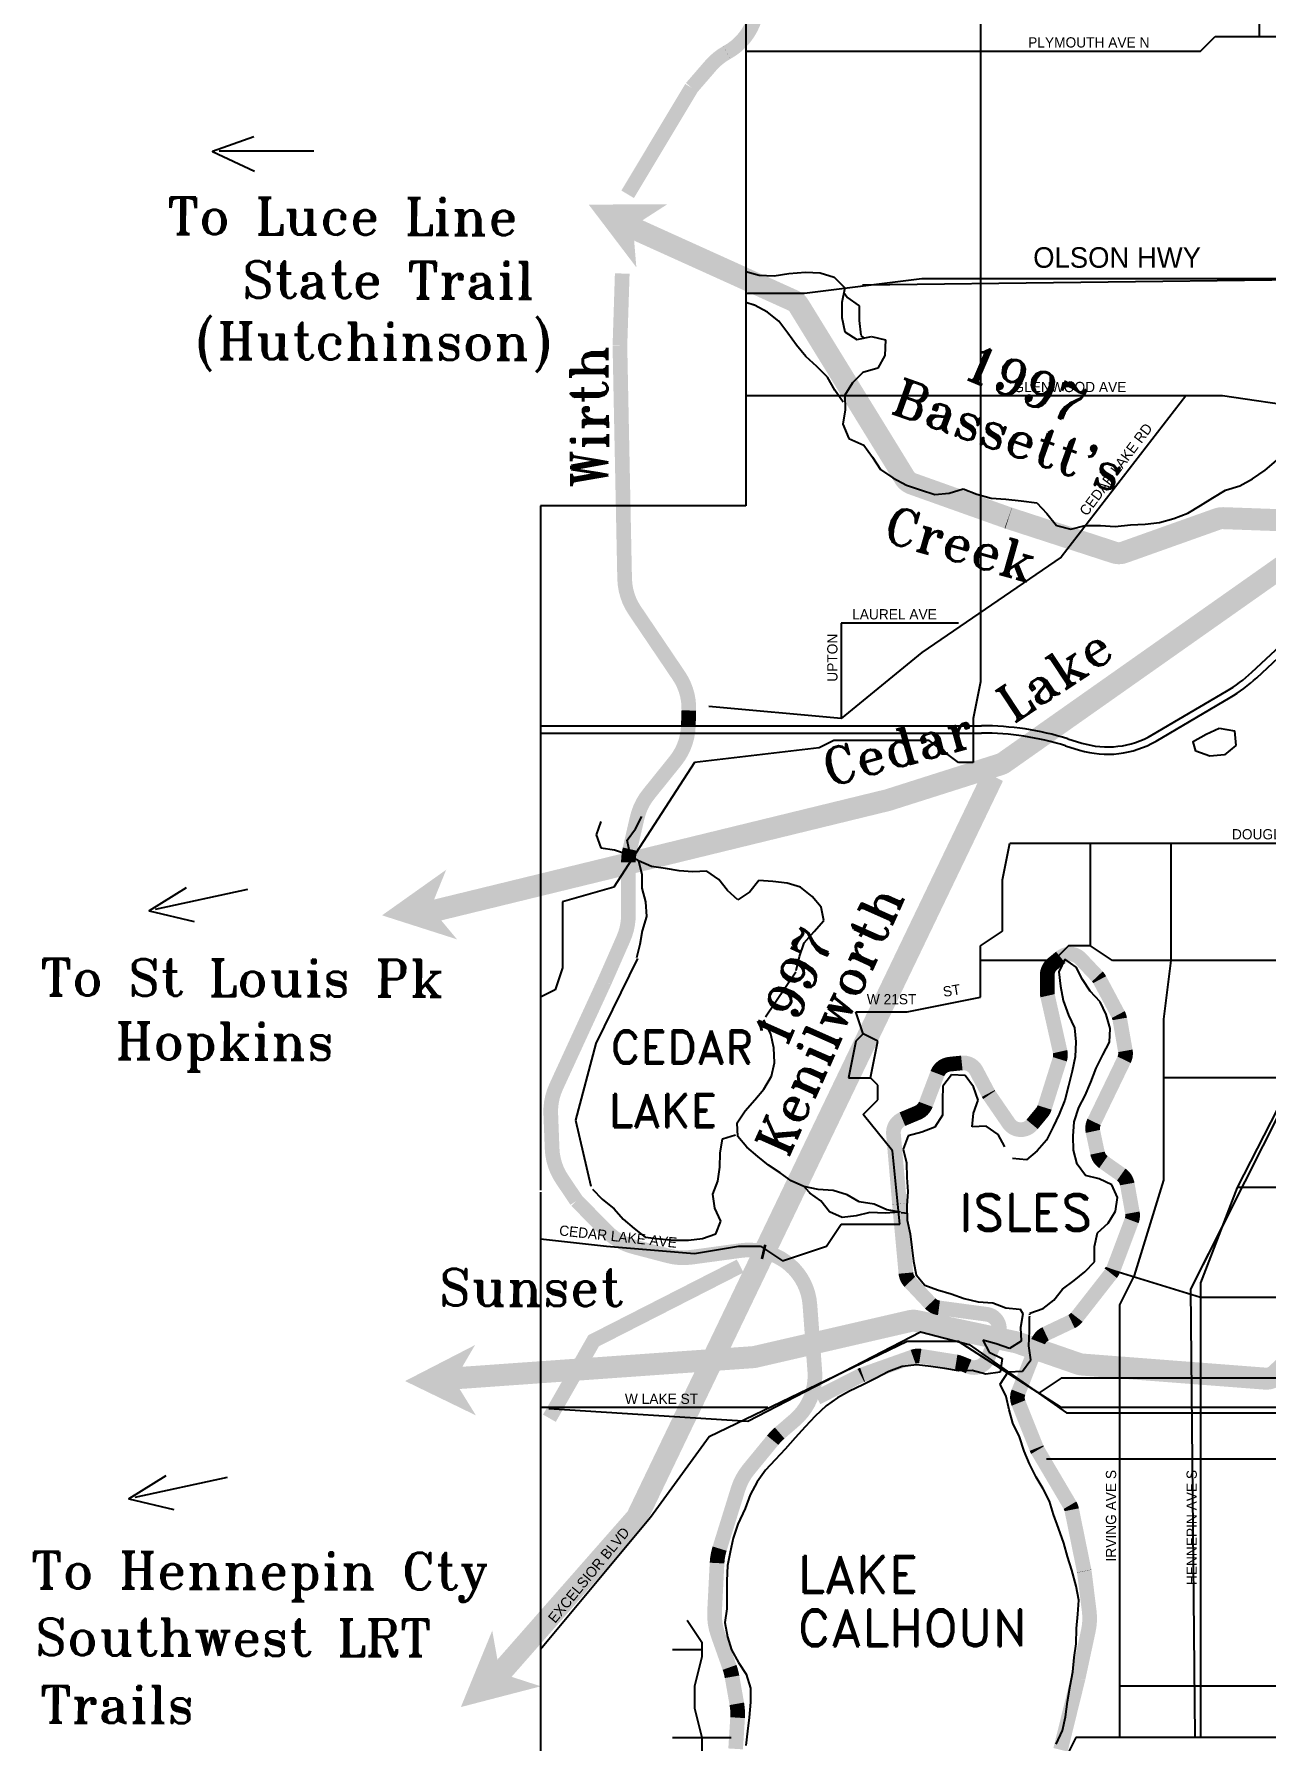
# Model space of a CAD drawing. Extents: x -40594 to -8643, y -6125 to 29389.
# Drawn here: x -35076 to -26678, y 5266 to 16905 of the extents above; entities that cross this region are included whole.
import ezdxf
from ezdxf.enums import TextEntityAlignment as Align

# ---------------------------------------------------------------- set-up
doc = ezdxf.new("R2010")
doc.units = 0
doc.header["$MEASUREMENT"] = 0
for name, pattern in [('Center', [1.125, 0.75, -0.125, 0.125, -0.125]), ('HIDDEN', [0.375, 0.25, -0.125]), ('Long dash', [1.5, 1, -0.5])]:
    doc.linetypes.add(name, pattern=pattern)
for name, color, linetype in [('1', 254, 'Continuous'), ('2', 253, 'Continuous'), ('3', 252, 'Continuous'), ('4', 251, 'Continuous'), ('Markers', 7, 'Continuous'), ('New', 2, 'Long dash'), ('PB', 2, 'Continuous'), ('RR', 1, 'Center')]:
    doc.layers.add(name, color=color, linetype=linetype)
doc.styles.add('Roman Duplex', font='romand.shx')
doc.styles.add('Roman Triplex', font='romant.shx')

msp = doc.modelspace()

# ---------------------------------------------------------------- linework, layer by layer
at = {"layer": '1'}
for p, q in [((-30224.17037654638, 15286.62732823185), (-30133.19143324621, 15260.67920742395)), ((-30132.17819960578, 15260.59666444032), (-30030.66674380151, 15255.78869379348)), ((-30030.66674380151, 15255.78869379348), (-29929.40121578017, 15273.10447039325)), ((-29929.40121578017, 15273.10447039325), (-29817.78124946626, 15281.36095247311)), ((-29817.78124946626, 15281.36095247311), (-29716.26979366198, 15276.55298182628)), ((-29716.26979366198, 15276.55298182628), (-29620.42405662552, 15247.39686894261)), ((-29620.42405662552, 15247.39686894261), (-29549.47182577252, 15175.86975871666)), ((-29549.47182577252, 15175.86975871666), (-29568.30948979526, 15074.20234870857)), ((-29533.00198640036, 15109.14218190584), (-29556.08619589443, 15140.27992687532)), ((-30167.13880014926, 15057.24594029005), (-30224.17037654638, 15074.89066243941)), ((-30163.90589166886, 15056.24861786607), (-30170.40512771986, 15058.33505336829)), ((-30075.95626662904, 15009.19561288771), (-30163.90589166886, 15056.24861786607)), ((-29568.30948979526, 15074.20234870857), (-29569.34023530243, 14972.73288057455)), ((-29535.79555270778, 15110.72168188619), (-29449.86638254549, 15051.23380135164)), ((-29449.86638254549, 15051.23380135164), (-29450.38151741572, 14951.92874582176)), ((-29999.16436808858, 14946.36814074855), (-30075.95626662904, 15009.19561288771)), ((-29936.21021928855, 14866.11739948138), (-29999.16436808858, 14946.36814074855)), ((-29569.34023530243, 14972.73288057455), (-29549.36842841601, 14875.27456888592)), ((-29450.38151741572, 14951.92874582176), (-29439.54698215112, 14851.1308425285)), ((-29878.6341116865, 14784.18786505398), (-29936.21021928855, 14866.11739948138)), ((-29814.61875041954, 14705.56793103818), (-29878.6341116865, 14784.18786505398)), ((-29549.36842841601, 14875.27456888592), (-29466.20325683532, 14821.69233666352)), ((-29466.20325683532, 14821.69233666352), (-29367.13213261115, 14842.22174185715)), ((-29418.93883360613, 14833.05417650982), (-29436.59146439571, 14849.66097382688)), ((-29367.13213261115, 14842.22174185715), (-29270.28516549384, 14820.09247213865)), ((-29270.28516549384, 14820.09247213865), (-29276.12435741457, 14714.25219112611)), ((-29738.3244678002, 14638.95723552073), (-29814.61875041954, 14705.56793103818)), ((-29276.12435741457, 14714.25219112611), (-29322.64375704015, 14626.84816791628)), ((-29667.34224575415, 14564.73210733788), (-29738.3244678002, 14638.95723552073)), ((-29617.25460780675, 14476.78295806478), (-29667.34224575415, 14564.73210733788)), ((-29425.38413810903, 14596.56391040755), (-29496.91724657359, 14526.15128314592)), ((-29322.64375704015, 14626.84816791628), (-29425.38413810903, 14596.56391040755)), ((-29559.15089309054, 14395.93862905876), (-29617.25460780675, 14476.78295806478)), ((-29496.91724657359, 14526.15128314592), (-29549.41427337462, 14442.45850445106)), ((-29549.41427337462, 14442.45850445106), (-29546.15818134378, 14343.73504018282)), ((-29546.15818134378, 14343.73504018282), (-29561.25460965851, 14245.34723939327)), ((-29561.25460965851, 14245.34723939327), (-29520.22626623102, 14147.0436518276)), ((-29520.22626623102, 14147.0436518276), (-29418.81054436111, 14102.29901717997)), ((-29418.81054436111, 14102.29901717997), (-29359.61562598493, 14020.3874774684)), ((-29359.61562598493, 14020.3874774684), (-29304.71354338535, 13936.26953748245)), ((-26682.38980735663, 13930.34074544018), (-26606.49188425217, 13996.48452987962)), ((-29304.71354338535, 13936.26953748245), (-29220.42717695164, 13878.92207659761)), ((-29220.42717695164, 13878.92207659761), (-29127.57913191914, 13828.14583062706)), ((-26856.61531098121, 13825.32703193877), (-26769.16977586785, 13872.17105009928)), ((-26769.16977586785, 13872.17105009928), (-26682.38980735663, 13930.34074544018)), ((-29127.57913191914, 13828.14583062706), (-29032.78860911101, 13796.81930690066)), ((-29032.78860911101, 13796.81930690066), (-28935.29407010737, 13764.98317077591)), ((-28935.29407010737, 13764.98317077591), (-28836.64258470241, 13774.71450590332)), ((-28836.64258470241, 13774.71450590332), (-28741.43865919704, 13803.2959772974)), ((-28741.43865919704, 13803.2959772974), (-28647.69135414002, 13768.71983554549)), ((-28647.69135414002, 13768.71983554549), (-28551.85761358078, 13740.64292984459)), ((-28551.85761358078, 13740.64292984459), (-28451.40737024344, 13734.20415194639)), ((-28451.40737024344, 13734.20415194639), (-28345.4951103676, 13721.88971692909)), ((-27124.40193638259, 13689.59142739359), (-27039.73239632804, 13743.42030104901)), ((-27039.73239632804, 13743.42030104901), (-26953.95965613629, 13795.10275681612)), ((-26953.95965613629, 13795.10275681612), (-26856.61531098121, 13825.32703193877)), ((-28345.4951103676, 13721.88971692909), (-28240.11645584454, 13709.0296800818)), ((-28240.11645584454, 13709.0296800818), (-28171.8322517554, 13634.7745607059)), ((-28171.8322517554, 13634.7745607059), (-28105.64647964569, 13555.09941246177)), ((-27306.36783568335, 13601.22144988447), (-27209.64107122157, 13638.45457345646)), ((-27209.64107122157, 13638.45457345646), (-27124.40193638259, 13689.59142739359)), ((-28105.64647964569, 13555.09941246177), (-28008.20592478952, 13528.11970865945)), ((-28008.20592478952, 13528.11970865945), (-27910.8255902028, 13555.10636223382)), ((-27910.8255902028, 13555.10636223382), (-27805.5669004519, 13553.03839721415)), ((-27805.5669004519, 13553.03839721415), (-27705.66225894455, 13547.13322466872)), ((-27705.66225894455, 13547.13322466872), (-27600.55352515885, 13558.55534943357)), ((-27600.55352515885, 13558.55534943357), (-27501.84805560643, 13563.43025223854)), ((-27501.84805560643, 13563.43025223854), (-27402.67496132592, 13574.78639637869)), ((-27402.67496132592, 13574.78639637869), (-27306.36783568335, 13601.22144988447)), ((-27178.26447179061, 12078.07694138708), (-27084.94327955813, 12130.38297608609)), ((-27084.94327955813, 12130.38297608609), (-26995.27934769317, 12171.85495128722)), ((-26995.27934769317, 12171.85495128722), (-26892.53872874092, 12153.56888733308)), ((-26892.53872874092, 12153.56888733308), (-26883.32900248908, 12053.29259291538)), ((-27154.35972344407, 12015.20124545569), (-27173.95963953678, 12079.20413447871)), ((-27059.5392094429, 11981.17670377238), (-27154.35972344407, 12015.20124545569)), ((-26959.25091854798, 11989.30722284146), (-27059.5392094429, 11981.17670377238)), ((-26883.32900248908, 12053.29259291538), (-26959.25091854798, 11989.30722284146)), ((-31211.69229368359, 11534.82468069039), (-31244.61637996982, 11444.34091107739)), ((-30976.84137315268, 11484.56285900931), (-30932.60695343931, 11570.72909511125)), ((-31244.61637996982, 11444.34091107739), (-31212.3533646996, 11355.42886803075)), ((-31032.92117957418, 11408.10179649153), (-30976.84137315268, 11484.56285900931)), ((-31010.90720873656, 11299.80255239121), (-31032.92117957418, 11408.10179649153)), ((-31212.3533646996, 11355.42886803075), (-31118.08564526196, 11341.35766431449)), ((-31118.08564526196, 11341.35766431449), (-31031.90912199799, 11312.20760808951)), ((-30951.71297152569, 11265.17692138147), (-31022.6706743733, 11306.80990330351)), ((-30954.90124944258, 11267.9794341531), (-30931.79953690803, 11174.76381874388)), ((-30867.65425221796, 11228.59282504943), (-30954.90124944258, 11267.9794341531)), ((-30931.79953690803, 11174.76381874388), (-30931.86346427215, 11081.02527420892)), ((-30771.23162371054, 11214.52015173858), (-30867.65425221796, 11228.59282504943)), ((-30679.11954813996, 11199.37296308202), (-30771.23162371054, 11214.52015173858)), ((-30583.76959798505, 11192.30447904522), (-30679.11954813996, 11199.37296308202)), ((-30489.48938699349, 11196.55000242199), (-30583.76959798505, 11192.30447904522)), ((-30408.18014646736, 11139.92816214525), (-30489.48938699349, 11196.55000242199)), ((-30931.86346427215, 11081.02527420892), (-30908.22375926745, 10986.73183686616)), ((-30348.97195025756, 11063.92720358501), (-30408.18014646736, 11139.92816214525)), ((-30278.9807585301, 11000.30962420306), (-30348.97195025756, 11063.92720358501)), ((-30135.58819052665, 11133.81625848934), (-30195.97891728362, 11055.74195335838)), ((-30040.23824037174, 11126.74777445255), (-30135.58819052665, 11133.81625848934)), ((-29942.19796046742, 11114.82890801554), (-30040.23824037174, 11126.74777445255)), ((-29850.63306233309, 11087.29135960644), (-29942.19796046742, 11114.82890801554)), ((-29771.48313966046, 11024.20626171497), (-29850.63306233309, 11087.29135960644)), ((-30908.22375926745, 10986.73183686616), (-30900.74844407653, 10888.67833061064)), ((-30195.97891728362, 11055.74195335838), (-30278.9807585301, 11000.30962420306)), ((-29710.11746259039, 10951.97492443225), (-29771.48313966046, 11024.20626171497)), ((-29692.40228793298, 10859.84043754436), (-29710.11746259039, 10951.97492443225)), ((-30900.74844407653, 10888.67833061064), (-30929.90731786898, 10789.57235292806)), ((-29756.56226856882, 10784.46234054111), (-29692.40228793298, 10859.84043754436)), ((-30929.90731786898, 10789.57235292806), (-30946.13306325636, 10695.84483035243)), ((-29825.03316954013, 10707.4710009247), (-29756.56226856882, 10784.46234054111)), ((-30946.13306325636, 10695.84483035243), (-30969.36042612727, 10604.81572029639)), ((-29881.18866008237, 10520.03212131379), (-29857.95799062365, 10615.90977677681)), ((-29857.95799062365, 10615.90977677681), (-29825.03316954013, 10707.4710009247)), ((-28049.46341277243, 10595.82096516723), (-28088.84928707882, 10509.6514224775)), ((-27972.46178599398, 10542.4344276843), (-28049.46341277243, 10595.82096516723)), ((-28088.84928707882, 10509.6514224775), (-28077.60177881987, 10413.2115262338)), ((-27927.26600971735, 10458.36211247718), (-27972.46178599398, 10542.4344276843)), ((-28077.60177881987, 10413.2115262338), (-28059.89138034484, 10314.07358486916)), ((-27876.14166170834, 10378.05684675707), (-27927.26600971735, 10458.36211247718)), ((-27808.84924989911, 10306.89892262414), (-27876.14166170834, 10378.05684675707)), ((-28059.89138034484, 10314.07358486916), (-28023.86425477677, 10214.9231519506)), ((-27765.8113218814, 10218.51825887205), (-27808.84924989911, 10306.89892262414)), ((-30053.87824376854, 10084.85805678662), (-30100.14192221531, 10182.93801574453)), ((-28023.86425477677, 10214.9231519506), (-27983.51812610305, 10129.23796152895)), ((-27983.51812610305, 10129.23796152895), (-27973.88716704507, 10032.26044021374)), ((-27740.01744260422, 10123.14589739984), (-27765.8113218814, 10218.51825887205)), ((-30031.85361837023, 9992.181903442124), (-30053.87824376854, 10084.85805678662)), ((-27973.88716704507, 10032.26044021374), (-27978.80551819448, 9929.905565987508)), ((-27790.24142222492, 9943.78388541548), (-27743.31336617434, 10029.94828452419)), ((-27743.31336617434, 10029.94828452419), (-27740.01744260422, 10123.14589739984)), ((-30028.15233324057, 9889.821150837575), (-30031.85361837023, 9992.181903442124)), ((-27978.80551819448, 9929.905565987508), (-27998.80419144718, 9833.486978865178)), ((-27834.47804633015, 9854.385285708897), (-27790.24142222492, 9943.78388541548)), ((-30101.54158536129, 9710.474936994928), (-30048.14733250683, 9798.789836389675)), ((-30048.14733250683, 9798.789836389675), (-30028.15233324057, 9889.821150837575)), ((-28821.45909876378, 9807.111633222994), (-28879.69381425505, 9730.652040299778)), ((-28727.18403135324, 9803.814974855577), (-28821.45909876378, 9807.111633222994)), ((-28672.28712287756, 9725.662046414724), (-28727.18403135324, 9803.814974855577)), ((-27998.80419144718, 9833.486978865178), (-28024.19270916482, 9733.300974857193)), ((-27870.63890500477, 9757.438993278462), (-27834.47804633015, 9854.385285708897)), ((-30162.46699800061, 9638.326999204473), (-30101.54158536129, 9710.474936994928)), ((-28879.69381425505, 9730.652040299778), (-28882.99120741975, 9635.29951835436)), ((-28638.94775526839, 9635.133086768466), (-28672.28712287756, 9725.662046414724)), ((-28024.19270916482, 9733.300974857193), (-28049.04176481772, 9634.192057985456)), ((-27952.10465735339, 9584.563017624783), (-27910.02698370302, 9668.037086984074)), ((-27910.02698370302, 9668.037086984074), (-27870.63890500477, 9757.438993278462)), ((-30282.17173177695, 9481.10019961037), (-30228.78152030758, 9563.489099063252)), ((-30228.78152030758, 9563.489099063252), (-30162.46699800061, 9638.326999204473)), ((-28882.99120741975, 9635.29951835436), (-28883.06027836489, 9534.01879207521)), ((-28681.09229547204, 9453.610654734675), (-28670.25455755636, 9546.26439676186)), ((-28670.25455755636, 9546.26439676186), (-28638.94775526839, 9635.133086768466)), ((-28049.04176481772, 9634.192057985456), (-28087.35643036618, 9538.863416951921)), ((-27983.95643268576, 9486.536331470303), (-27952.10465735339, 9584.563017624783)), ((-30277.38674633544, 9387.897075755056), (-30282.17173177695, 9481.10019961037)), ((-28934.29668296043, 9450.012241225428), (-29024.28618054195, 9417.749960752495)), ((-28883.06027836489, 9534.01879207521), (-28934.29668296043, 9450.012241225428)), ((-28584.11844814327, 9457.854341118229), (-28681.09229547204, 9453.610654734675)), ((-28503.88702955067, 9400.69450837134), (-28584.11844814327, 9457.854341118229)), ((-28127.81975920745, 9452.69460905948), (-28174.75001964989, 9363.297846346119)), ((-28087.35643036618, 9538.863416951921), (-28127.81975920745, 9452.69460905948)), ((-27991.02565151985, 9390.108926780507), (-27983.95643268576, 9486.536331470303)), ((-30397.60044808903, 9274.307552222424), (-30383.52703998091, 9371.807635264722)), ((-30383.52703998091, 9371.807635264722), (-30294.07994365327, 9398.683010461878)), ((-30294.07994365327, 9398.683010461878), (-30293.0017543211, 9399.759730199472)), ((-30216.02106926537, 9315.665738472333), (-30277.38674633544, 9387.897075755056)), ((-30142.79751393325, 9252.045954698511), (-30216.02106926537, 9315.665738472333)), ((-29117.50436774168, 9390.877157345854), (-29149.88899196318, 9301.470474869097)), ((-29024.28618054195, 9417.749960752495), (-29117.50436774168, 9390.877157345854)), ((-28458.69088587539, 9317.160920431656), (-28503.88702955067, 9400.69450837134)), ((-28174.75001964989, 9363.297846346119), (-28236.21489435395, 9290.07282141942)), ((-27990.55195381246, 9294.753833044579), (-27991.02565151985, 9390.108926780507)), ((-30400.89894344967, 9177.338848474676), (-30397.60044808903, 9274.307552222424)), ((-30068.49466707302, 9191.119072464608), (-30142.79751393325, 9252.045954698511)), ((-29149.88899196318, 9301.470474869097), (-29127.86473396352, 9208.25559425716)), ((-29127.86473396352, 9208.25559425716), (-29126.85561557649, 9108.051587715603)), ((-28310.60114070644, 9228.708613943923), (-28405.41162879661, 9236.854185116965)), ((-28236.21489435395, 9290.07282141942), (-28310.60114070644, 9228.708613943923)), ((-27965.29716920137, 9198.843111703565), (-27990.55195381246, 9294.753833044579)), ((-27907.1667949251, 9122.304160673168), (-27965.29716920137, 9198.843111703565)), ((-30447.89349865488, 8993.664813958916), (-30413.89342742834, 9081.992939704855)), ((-30413.89342742834, 9081.992939704855), (-30400.89894344967, 9177.338848474676)), ((-29990.41411616511, 9139.886709254162), (-30068.49466707302, 9191.119072464608)), ((-29913.41322418394, 9085.422717236346), (-29990.41411616511, 9139.886709254162)), ((-29827.24331409557, 9046.575570197405), (-29913.41322418394, 9085.422717236346)), ((-29126.85561557649, 9108.051587715603), (-29118.84047092219, 9011.613895863771)), ((-27813.98351059658, 9097.997873672794), (-27907.1667949251, 9122.304160673168)), ((-27728.89178984038, 9058.074006896255), (-27813.98351059658, 9097.997873672794)), ((-31269.42870059249, 9029.242369275304), (-31202.13555398597, 8959.161899677263)), ((-30433.95161926143, 8898.300535256876), (-30447.89349865488, 8993.664813958916)), ((-29729.74690503971, 9027.114889414854), (-29827.24331409557, 9046.575570197405)), ((-29781.41057667284, 8997.516245499064), (-29820.88704515848, 9039.531181383696)), ((-29711.4834507501, 8948.986944081815), (-29789.02270260007, 9003.990030765715)), ((-29628.47168974022, 9018.964909458082), (-29729.74690503971, 9027.114889414854)), ((-29533.13717032838, 8989.269880188705), (-29628.47168974022, 9018.964909458082)), ((-29450.20550222297, 8941.805301262553), (-29533.13717032838, 8989.269880188705)), ((-29118.84047092219, 9011.613895863771), (-29125.91005715493, 8914.647763906534)), ((-27688.54676336259, 8970.772634672277), (-27728.89178984038, 9058.074006896255)), ((-27703.69395201916, 8878.660559101685), (-27688.54676336259, 8970.772634672277)), ((-31202.13555398597, 8959.161899677263), (-31121.90964637303, 8893.921157918736)), ((-31121.90964637303, 8893.921157918736), (-31058.9266853047, 8823.304900242409)), ((-30394.68404731853, 8810.999897830185), (-30433.95161926143, 8898.300535256876)), ((-29653.8903341467, 8874.60326951983), (-29711.4834507501, 8948.986944081815)), ((-29566.64296952344, 8835.755387683603), (-29653.8903341467, 8874.60326951983)), ((-29471.28016041598, 8847.542358007278), (-29566.64296952344, 8835.755387683603)), ((-29376.98782526916, 8869.565881209648), (-29471.28016041598, 8847.542358007278)), ((-29349.47452517059, 8925.57477969279), (-29450.20550222297, 8941.805301262553)), ((-29274.63295104292, 8864.647530060243), (-29376.98782526916, 8869.565881209648)), ((-29263.30461508222, 8886.727632653845), (-29349.47452517059, 8925.57477969279)), ((-29174.96436518101, 8870.505561252903), (-29274.63295104292, 8864.647530060243)), ((-29167.96091070426, 8870.500785070526), (-29263.30461508222, 8886.727632653845)), ((-29164.77814488444, 8868.415806144465), (-29119.80495293877, 8864.59626651859)), ((-29125.91005715493, 8914.647763906534), (-29123.28365476963, 8816.058836971373)), ((-27753.85179988388, 8796.269455256941), (-27703.69395201916, 8878.660559101685)), ((-31058.9266853047, 8823.304900242409), (-30985.70276257394, 8760.223843736028)), ((-30985.70276257394, 8760.223843736028), (-30908.70444238328, 8701.988760846118)), ((-30427.06793674274, 8722.670669888314), (-30394.68404731853, 8810.999897830185)), ((-29123.28365476963, 8816.058836971373), (-29102.33685130486, 8722.844691156726)), ((-27846.62163988268, 8636.869376660852), (-27826.0864437544, 8730.055232779883)), ((-27826.0864437544, 8730.055232779883), (-27753.85179988388, 8796.269455256941)), ((-30908.70444238328, 8701.988760846118), (-30811.2028897464, 8690.07026180776)), ((-30811.2028897464, 8690.07026180776), (-30708.85095470932, 8680.842092518811)), ((-30708.85095470932, 8680.842092518811), (-30613.49622837203, 8680.777062958761)), ((-30613.49622837203, 8680.777062958761), (-30518.13341926457, 8692.56403328244)), ((-30518.13341926457, 8692.56403328244), (-30427.06793674274, 8722.670669888314)), ((-29102.33685130486, 8722.844691156726), (-29091.08713865404, 8629.637158517678)), ((-29091.08713865404, 8629.637158517678), (-29080.91488053811, 8536.43036067592)), ((-27845.61472588751, 8533.433006514646), (-27846.62163988268, 8636.869376660852)), ((-29080.91488053811, 8536.43036067592), (-29063.19933848206, 8444.834601055467)), ((-27912.46466887412, 8463.444019179045), (-27845.61472588751, 8533.433006514646)), ((-29063.19933848206, 8444.834601055467), (-29002.91038114957, 8373.681453104917)), ((-28064.46585119732, 8346.105081294332), (-27985.77125629987, 8405.311440510912)), ((-27985.77125629987, 8405.311440510912), (-27912.46466887412, 8463.444019179045)), ((-29002.91038114957, 8373.681453104917), (-28915.65897514123, 8340.75957121055)), ((-28915.65897514123, 8340.75957121055), (-28824.63206947706, 8314.299844734982)), ((-28824.63206947706, 8314.299844734982), (-28734.14683026948, 8283.53066751852)), ((-28734.14683026948, 8283.53066751852), (-28638.8079020739, 8260.300365458454)), ((-28196.5444117872, 8213.668186171395), (-28123.23782436145, 8271.800764839532)), ((-28123.23782436145, 8271.800764839532), (-28064.46585119732, 8346.105081294332)), ((-28638.8079020739, 8260.300365458454), (-28539.6868610469, 8253.22930963114)), ((-28539.6868610469, 8253.22930963114), (-28451.35873530095, 8219.229238404601)), ((-28451.35873530095, 8219.229238404601), (-28357.08697447822, 8211.084034630203)), ((-28333.77349815502, 8178.9889036739), (-28354.26128559694, 8210.691082568668)), ((-28335.02120043175, 8178.745335239251), (-28350.1691238856, 8085.555805133772)), ((-28289.78464290559, 8154.47174671822), (-28288.16148052902, 8164.706462603692)), ((-28289.31021040091, 8060.194107517174), (-28289.78464290559, 8154.47174671822)), ((-28287.07226923752, 8181.945000364554), (-28196.5444117872, 8213.668186171395)), ((-28286.80149767844, 8170.967870459564), (-28286.80149767844, 8178.9889036739)), ((-28350.1691238856, 8085.555805133772), (-28345.3841384441, 7992.352681278458)), ((-28294.22709195574, 7959.994142360705), (-28289.31021040091, 8060.194107517174)), ((-28517.79045777547, 7972.537339949289), (-28608.81773083829, 7998.458339157412)), ((-28608.81773083829, 7998.458339157412), (-28565.23703416805, 7916.003307948551)), ((-28565.23703416805, 7916.003307948551), (-28476.91441940178, 7873.922327710377)), ((-28425.68940416421, 7941.22833326945), (-28517.79045777547, 7972.537339949289)), ((-28345.3841384441, 7992.352681278458), (-28425.68940416421, 7941.22833326945)), ((-28280.2852125623, 7864.629863658669), (-28294.22709195574, 7959.994142360705)), ((-29156.82644037296, 7818.358348985555), (-29248.97231661883, 7783.942629037436)), ((-29057.6925403934, 7830.142747518727), (-29156.82644037296, 7818.358348985555)), ((-28961.26770749412, 7819.302437812537), (-29057.6925403934, 7830.142747518727)), ((-28866.99998805647, 7805.231234096278), (-28961.26770749412, 7819.302437812537)), ((-28772.73300341611, 7790.082575845132), (-28866.99998805647, 7805.231234096278)), ((-28476.91441940178, 7873.922327710377), (-28488.82997925098, 7780.730593213037)), ((-28336.36612117972, 7786.552619338549), (-28280.2852125623, 7864.629863658669)), ((-29426.81440524568, 7693.018962392322), (-29516.27178873536, 7651.05922370679)), ((-29338.4337414936, 7736.056890410033), (-29426.81440524568, 7693.018962392322)), ((-29248.97231661883, 7783.942629037436), (-29338.4337414936, 7736.056890410033)), ((-28679.53134915537, 7792.712652216866), (-28772.73300341611, 7790.082575845132)), ((-28587.42735635496, 7765.71346367657), (-28679.53134915537, 7792.712652216866)), ((-28488.82997925098, 7780.730593213037), (-28587.42735635496, 7765.71346367657)), ((-28488.88545644627, 7699.38277582925), (-28435.4952449769, 7781.771675282129)), ((-28449.07768764135, 7614.236680073685), (-28488.88545644627, 7699.38277582925)), ((-28435.4952449769, 7781.771675282129), (-28336.36612117972, 7786.552619338549)), ((-29599.2666494076, 7605.862712632868), (-29676.34285811086, 7549.887614825009)), ((-29516.27178873536, 7651.05922370679), (-29599.2666494076, 7605.862712632868)), ((-28428.66850924809, 7522.63908346001), (-28449.07768764135, 7614.236680073685)), ((-29751.81243737655, 7479.904505867722), (-29819.20331202247, 7406.683522326115)), ((-29676.34285811086, 7549.887614825009), (-29751.81243737655, 7479.904505867722)), ((-28402.87095598446, 7432.653994662218), (-28428.66850924809, 7522.63908346001)), ((-29819.20331202247, 7406.683522326115), (-29887.13364873312, 7332.385451648268)), ((-28356.6039709499, 7339.422581111292), (-28402.87095598446, 7432.653994662218)), ((-28324.88556132543, 7241.891269184216), (-28356.6039709499, 7339.422581111292)), ((-29954.52782996684, 7254.315922699683), (-30024.07287888523, 7182.173863287535)), ((-29887.13364873312, 7332.385451648268), (-29954.52782996684, 7254.315922699683)), ((-28288.85035298719, 7154.592836149393), (-28324.88556132543, 7241.891269184216)), ((-30090.38446200305, 7111.645781285853), (-30145.38865088288, 7032.49034763356)), ((-30024.07287888523, 7182.173863287535), (-30090.38446200305, 7111.645781285853)), ((-28244.73607263053, 7064.595255797696), (-28288.85035298719, 7154.592836149393)), ((-30145.38865088288, 7032.49034763356), (-30194.4730855978, 6944.172509049658)), ((-28196.30499356009, 6984.830554338241), (-28244.73607263053, 7064.595255797696)), ((-28152.72539908578, 6900.759341327055), (-28196.30499356009, 6984.830554338241)), ((-30194.4730855978, 6944.172509049658), (-30228.47719820943, 6849.918383361852)), ((-28126.38911855471, 6810.773885130617), (-28152.72539908578, 6900.759341327055)), ((-30228.47719820943, 6849.918383361852), (-30278.11248434706, 6743.822912351003)), ((-28092.51322806997, 6717.012194481063), (-28126.38911855471, 6810.773885130617)), ((-30308.88570294861, 6647.411673201561), (-30329.42163387418, 6553.148362547647)), ((-30278.11248434706, 6743.822912351003), (-30308.88570294861, 6647.411673201561)), ((-28054.33339782399, 6614.627928363279), (-28092.51322806997, 6717.012194481063)), ((-30329.42163387418, 6553.148362547647), (-30348.33991340284, 6461.038858767566)), ((-28030.15276115998, 6523.566487226537), (-28054.33339782399, 6614.627928363279)), ((-28001.12504868357, 6430.346830432223), (-28030.15276115998, 6523.566487226537)), ((-30348.33991340284, 6461.038858767566), (-30352.18227961194, 6356.528340674271)), ((-27971.56963089905, 6320.964988215997), (-28001.12504868357, 6430.346830432223)), ((-30352.18227961194, 6356.528340674271), (-30352.24730917199, 6261.173614336985)), ((-27952.24047883118, 6225.597035527517), (-27971.56963089905, 6320.964988215997)), ((-30352.24730917199, 6261.173614336985), (-30353.38905846964, 6166.897077331872)), ((-27960.38641740287, 6130.247820169898), (-27952.24047883118, 6225.597035527517)), ((-30353.38905846964, 6166.897077331872), (-30365.84408038358, 6072.628255698291)), ((-30365.84408038358, 6072.628255698291), (-30347.59348504652, 5975.644856004772)), ((-27968.53345817049, 6033.28242300995), (-27960.38641740287, 6130.247820169898)), ((-30347.59348504652, 5975.644856004772), (-30320.71810984937, 5886.197759677136)), ((-27970.75964257726, 5928.770802720723), (-27968.53345817049, 6033.28242300995)), ((-30320.71810984937, 5886.197759677136), (-30272.8301668301, 5799.968698407018)), ((-27994.59480366076, 5736.461333784177), (-27984.83084629352, 5834.503083283074)), ((-27984.83084629352, 5834.503083283074), (-27970.75964257726, 5928.770802720723)), ((-30272.8301668301, 5799.968698407018), (-30220.62762948892, 5720.7401524245)), ((-30220.62762948892, 5720.7401524245), (-30192.67884114197, 5625.366321357706)), ((-28011.89837098167, 5642.195818738393), (-27994.59480366076, 5736.461333784177)), ((-30192.67884114197, 5625.366321357706), (-30191.66568136985, 5531.088314758021)), ((-28030.82730507102, 5534.463224202489), (-28011.89837098167, 5642.195818738393)), ((-30191.66568136985, 5531.088314758021), (-30200.35696038458, 5426.042375985082)), ((-28044.36712949273, 5429.420592017352), (-28030.82730507102, 5534.463224202489)), ((-30200.35696038458, 5426.042375985082), (-30212.81161489987, 5332.312281618943)), ((-28065.44031809116, 5337.31255783185), (-28044.36712949273, 5429.420592017352)), ((-30212.81161489987, 5332.312281618943), (-30223.6522920047, 5235.348721452221)), ((-28107.52497231578, 5243.602670391152), (-28065.44031809116, 5337.31255783185))]:
    msp.add_line(p, q, dxfattribs=at)
at = {"layer": '2'}
for p, q in [((-26723.77030501789, 18438.5703679048), (-26723.77030501789, 16888.5703679048)), ((-28623.77030501789, 18338.5703679048), (-28623.77030501789, 12488.5703679048)), ((-27123.77030501789, 16788.5703679048), (-27023.77030501789, 16888.5703679048)), ((-27023.77030501789, 16888.5703679048), (-24373.77030501789, 16888.5703679048)), ((-30223.77030501789, 16788.5703679048), (-27123.77030501789, 16788.5703679048)), ((-30223.77030501789, 15138.5703679048), (-29823.77030501789, 15138.5703679048)), ((-29823.77030501789, 15138.5703679048), (-29023.77030501789, 15238.5703679048)), ((-29023.77030501789, 15238.5703679048), (-24273.77030501789, 15238.5703679048)), ((-26973.77030501789, 14438.5703679048), (-30223.77030501789, 14438.5703679048)), ((-27223.77030501789, 14438.5703679048), (-28073.77030501789, 13338.5703679048)), ((-24623.77030501789, 14088.5703679048), (-26973.77030501789, 14438.5703679048)), ((-28073.77030501789, 13338.5703679048), (-29023.77030501789, 12688.5703679048)), ((-28773.77030501789, 12888.5703679048), (-29573.77030501789, 12888.5703679048)), ((-29573.77030501789, 12888.5703679048), (-29573.77030501789, 12238.5703679048)), ((-29023.77030501789, 12688.5703679048), (-29573.77030501789, 12238.5703679048)), ((-28623.77030501789, 12488.5703679048), (-28673.77030501789, 12238.5703679048)), ((-29573.77030501789, 12238.5703679048), (-30475.40964928018, 12320.53758101955)), ((-28673.77030501789, 12238.5703679048), (-28673.77030501789, 11938.5703679048)), ((-29723.77030501789, 12038.5703679048), (-30573.77030501789, 11938.5703679048)), ((-29623.77030501789, 12088.5703679048), (-29723.77030501789, 12038.5703679048)), ((-28973.77030501789, 12088.5703679048), (-29623.77030501789, 12088.5703679048)), ((-28773.77030501789, 11938.5703679048), (-28973.77030501789, 12088.5703679048)), ((-30573.77030501789, 11938.5703679048), (-31123.77030501789, 11088.5703679048)), ((-28673.77030501789, 11938.5703679048), (-28773.77030501789, 11938.5703679048)), ((-28473.77030501789, 11138.5703679048), (-28423.77030501789, 11388.5703679048)), ((-28423.77030501789, 11388.5703679048), (-25673.77030501789, 11388.5703679048)), ((-27873.77030501789, 10688.5703679048), (-27873.77030501789, 11388.5703679048)), ((-27323.77030501789, 10588.5703679048), (-27323.77030501789, 11388.5703679048)), ((-25723.77030501789, 11288.5703679048), (-26873.77030501789, 9038.570367904802)), ((-31123.77030501789, 11088.5703679048), (-31473.77030501789, 10988.5703679048)), ((-28473.77030501789, 10788.5703679048), (-28473.77030501789, 11138.5703679048)), ((-31473.77030501789, 10988.5703679048), (-31473.77030501789, 10538.5703679048)), ((-28623.77030501789, 10688.5703679048), (-28473.77030501789, 10788.5703679048)), ((-28623.77030501789, 10338.5703679048), (-28623.77030501789, 10688.5703679048)), ((-28023.77030501789, 10688.5703679048), (-28123.77030501789, 10588.5703679048)), ((-27873.77030501789, 10688.5703679048), (-28023.77030501789, 10688.5703679048)), ((-27723.77030501789, 10588.5703679048), (-27873.77030501789, 10688.5703679048)), ((-31473.77030501789, 10538.5703679048), (-31523.77030501789, 10388.5703679048)), ((-28123.77030501789, 10588.5703679048), (-28623.77030501789, 10588.5703679048)), ((-25573.77030501789, 10588.5703679048), (-27723.77030501789, 10588.5703679048)), ((-27373.77030501789, 10188.5703679048), (-27323.77030501789, 10588.5703679048)), ((-31523.77030501789, 10388.5703679048), (-31623.77030501789, 10338.5703679048)), ((-29123.77030501789, 10238.5703679048), (-28623.77030501789, 10338.5703679048)), ((-29423.77030501789, 10088.5703679048), (-29473.77030501789, 10238.5703679048)), ((-29473.77030501789, 10238.5703679048), (-29123.77030501789, 10238.5703679048)), ((-27373.77030501789, 9088.570367904802), (-27373.77030501789, 10188.5703679048)), ((-29473.77030501789, 10038.5703679048), (-29523.77030501789, 9788.570367904802)), ((-29423.77030501789, 10088.5703679048), (-29473.77030501789, 10038.5703679048)), ((-29323.77030501789, 10038.5703679048), (-29423.77030501789, 10088.5703679048)), ((-29373.77030501789, 9788.570367904802), (-29323.77030501789, 10038.5703679048)), ((-29523.77030501789, 9788.570367904802), (-29373.77030501789, 9788.570367904802)), ((-29323.77030501789, 9738.570367904802), (-29373.77030501789, 9788.570367904802)), ((-25573.77030501789, 9788.570367904802), (-27373.77030501789, 9788.570367904802)), ((-29323.77030501789, 9638.570367904802), (-29323.77030501789, 9738.570367904802)), ((-29423.77030501789, 9538.570367904802), (-29323.77030501789, 9638.570367904802)), ((-29223.77030501789, 9288.570367904802), (-29423.77030501789, 9538.570367904802)), ((-29173.77030501789, 8788.570367904802), (-29223.77030501789, 9288.570367904802)), ((-27573.77030501789, 8438.570367904802), (-27373.77030501789, 9088.570367904802)), ((-26873.77030501789, 9038.570367904802), (-27123.77030501789, 8388.570367904802)), ((-25573.77030501789, 9038.570367904802), (-26873.77030501789, 9038.570367904802)), ((-29673.77030501789, 8638.570367904802), (-29573.77030501789, 8788.570367904802)), ((-29573.77030501789, 8788.570367904802), (-29173.77030501789, 8788.570367904802)), ((-31623.77030501789, 8688.570367904802), (-31173.77030501789, 8638.570367904802)), ((-31173.77030501789, 8638.570367904802), (-30573.77030501789, 8588.570367904802)), ((-30573.77030501789, 8588.570367904802), (-30273.77030501789, 8638.570367904802)), ((-30273.77030501789, 8638.570367904802), (-30123.77030501789, 8638.570367904802)), ((-30123.77030501789, 8638.570367904802), (-29973.77030501789, 8538.570367904802)), ((-29973.77030501789, 8538.570367904802), (-29673.77030501789, 8638.570367904802)), ((-27123.77030501789, 8288.570367904802), (-27773.77030501789, 8488.570367904802)), ((-27623.77030501789, 8338.570367904802), (-27573.77030501789, 8438.570367904802)), ((-27123.77030501789, 8388.570367904802), (-27123.77030501789, 5288.570367904802)), ((-27673.77030501789, 8238.570367904802), (-27623.77030501789, 8338.570367904802)), ((-25573.77030501789, 8288.570367904802), (-27123.77030501789, 8288.570367904802)), ((-27673.77030501789, 5288.570367904802), (-27673.77030501789, 8238.570367904802)), ((-29123.77030501789, 7988.570367904802), (-30473.77030501789, 7338.570367904802)), ((-28773.77030501789, 7988.570367904802), (-29123.77030501789, 7988.570367904802)), ((-28073.77030501789, 7538.570367904802), (-28773.77030501789, 7988.570367904802)), ((-28073.77030501789, 7738.570367904798), (-28223.77030501789, 7638.570367904802)), ((-26573.77030501789, 7738.570367904802), (-28073.77030501789, 7738.570367904802)), ((-30073.77030501789, 7538.570367904802), (-31623.77030501789, 7538.570367904802)), ((-25573.77030501789, 7538.570367904802), (-28073.77030501789, 7538.570367904802)), ((-30473.77030501789, 7338.570367904802), (-30873.77030501789, 6788.570367904802)), ((-28173.77030501789, 7188.570367904802), (-25573.77030501789, 7188.570367904802)), ((-30873.77030501789, 6788.570367904802), (-31623.77030501789, 5888.570367904802)), ((-30623.77030501789, 6088.570367904802), (-30523.77030501789, 5938.570367904802)), ((-30523.77030501789, 5938.570367904802), (-30523.77030501789, 5838.570367904802)), ((-30723.77030501789, 5888.570367904802), (-30523.77030501789, 5888.570367904802)), ((-30523.77030501789, 5838.570367904802), (-30573.77030501789, 5638.570367904802)), ((-30573.77030501789, 5638.570367904802), (-30573.77030501789, 5488.570367904802)), ((-25573.77030501789, 5638.570367904802), (-27673.77030501789, 5638.570367904802)), ((-30573.77030501789, 5488.570367904802), (-30523.77030501789, 5288.570367904802)), ((-30723.77030501789, 5288.570367904802), (-30323.77030501789, 5288.570367904802)), ((-30523.77030501789, 5288.570367904802), (-30523.77030501789, 2288.570367904798)), ((-27973.77030501789, 5288.570367904802), (-28073.77030501789, 5088.570367904802)), ((-25573.77030501789, 5288.570367904802), (-27973.77030501789, 5288.570367904802))]:
    msp.add_line(p, q, dxfattribs=at)
at = {"layer": '4'}
for p, q in [((-26774.11491173508, 12552.91099443363), (-26482.38116599839, 12823.80661547485)), ((-26740.09235676673, 12516.27131985231), (-26448.35861103003, 12787.16694089353)), ((-27452.2036916076, 12126.91273733238), (-26947.54588453897, 12423.77027090215)), ((-27426.85268527943, 12083.81602657448), (-26922.19487821082, 12380.67356014425)), ((-31623.77030501789, 12188.5703679048), (-28616.98717802641, 12188.5703679048)), ((-31623.77030501789, 12138.5703679048), (-28616.98717802642, 12138.5703679048)), ((-28043.51977279325, 12052.3394349126), (-27947.57156929002, 12022.81691075776)), ((-28028.81548035137, 12100.1283853487), (-27932.86727684815, 12070.60586119386)), ((-30961.77161274388, 10602.05609394511), (-31246.5227704631, 10020.88152641026)), ((-30090.26054809926, 10203.53637684649), (-29883.1687915872, 10510.72866872699)), ((-31246.5227704631, 10020.88152641026), (-31384.5839215115, 9497.824367867386)), ((-31384.5839215115, 9497.824367867386), (-31281.03807319494, 9049.489706032076))]:
    msp.add_line(p, q, dxfattribs=at)
for points in [[(-29427.18058962438, 15194.68889750044), (-24961.94593603134, 15250.85049871732), (-24319.88609590297, 14604.99148654911)], [(-25411.08831811322, 12498.55534897334), (-25712.87370827522, 11278.99138730038), (-27191.62225805704, 8346.230486918756)], [(-26942.54529571108, 8840.217903820583), (-27191.62225805704, 8346.23048691875), (-27161.44373703928, 5297.320622614641)], [(-31567.51086536698, 7533.187819217939), (-30209.476459651, 7446.076136154346), (-29032.51336002597, 8055.85815686909), (-28700.54938885142, 7968.746394048963), (-28036.62144650231, 7504.150618115586), (-22513.94826058511, 7504.150618115586)]]:
    msp.add_lwpolyline(points, dxfattribs=at)
for centre, radius, start, end in [((-27454.56601110236, 13285.70448605992), 1000, 300.4655449194176, 312.8789036033904), ((-27454.56601110238, 13285.70448605991), 1050, 300.4655449194176, 312.8789036033904), ((-28616.98717802641, 10188.5703679048), 2000, 72.89727103100893, 90), ((-28616.98717802642, 10188.5703679048), 1950, 72.89727103100893, 90), ((-27756.41576754563, 12644.07326642704), 600, 252.8972710310089, 300.4655449194176), ((-27756.41576754563, 12644.07326642704), 650, 252.8972710310089, 300.4655449194176)]:
    msp.add_arc(centre, radius, start, end, dxfattribs=at)
at = {"layer": 'Markers'}
for p, q in [((-30223.77030501789, 16891.80147936973), (-30223.77030501789, 13688.5703679048)), ((-31623.77030501789, 13688.5703679048), (-31623.77030501789, 9020.38801073873)), ((-30223.77030501789, 13688.5703679048), (-31623.77030501789, 13688.5703679048)), ((-31623.77030501789, 13688.5703679048), (-31623.77030501789, 12788.5703679048)), ((-31623.77030501789, 9008.072221964849), (-31623.77030501789, -1511.429632095193))]:
    msp.add_line(p, q, dxfattribs=at)
msp.add_lwpolyline([(-30223.77030501788, 26342.4404189474), (-30223.77030501789, 16675.19559369868)], dxfattribs=at)
at = {"layer": 'New', "const_width": 100}
msp.add_lwpolyline([(-30262.30209522372, 8504.073074479717), (-31261.08750040341, 7994.57676732666), (-31562.60763756275, 7466.210209883837)], dxfattribs=at)
at = {"layer": 'PB'}
for p, q in [((-33814.00417391743, 16108.05088747696), (-33168.2429620941, 16108.05088747696)), ((-34248.95753084692, 10938.294911692), (-33617.79148497197, 11074.81218250463)), ((-34387.94351972608, 6927.849652999401), (-33756.77747385114, 7064.366923812027))]:
    msp.add_line(p, q, dxfattribs=at)
at = {"layer": 'PB', "const_width": 100}
for points in [[(-30183.56968879037, 21126.35422526583), (-30095.33498699175, 20267.11346637245, 0.01496202150708195), (-30092.17889662822, 20243.3885946326), (-30005.27800511601, 19712.24509774521, -0.0770409904928376), (-30004.2492028196, 19589.7111350273), (-30091.72354044189, 18992.27152036345, 0.02059973365549277), (-30095.14989272241, 18959.50458221334), (-30143.51590823933, 18192.74593018395, 0.008345660423762943), (-30144.13394612418, 18179.40811489685), (-30167.24530795372, 17399.19531805763, 0.03371207593744666), (-30165.209986334, 17345.35568653771), (-30146.95962076453, 17172.48716071408, -0.3022184899749273), (-30352.2710918712, 16779.84555695715), (-30352.56441035544, 16779.68454732841, 0.08911298637373906), (-30462.57801826517, 16690.76202266367), (-30593.64750342967, 16539.2759202889)], [(-31186.45859731591, 10444.87528169232), (-31057.93107898547, 10737.33240173701, 0.1038880256540662), (-31024.12796175646, 10898.26668350696), (-31024.12796175646, 11256.92090584471, -0.0568826087001516), (-31013.8406217815, 11347.05437696508), (-30964.39289507815, 11560.85292334546, -0.11296262395055), (-30886.40517387256, 11721.37372112554), (-30703.61390951589, 11948.70117079663, 0.1625611561184214), (-30615.55167738172, 12186.30867991152), (-30612.08012192004, 12292.68630620684, 0.1579089247316504), (-30680.34808348606, 12529.55222023756), (-30981.42310540304, 12975.50222647759, -0.144387968272878), (-31049.82186663813, 13191.22096264583), (-31081.9883863123, 14779.28335003504)], [(-29738.29647780644, 7606.745780996111), (-29439.49306587644, 7758.24913310947, -0.03229842379846144), (-29427.62961120497, 7763.330556029263), (-29083.22615285276, 7885.201308443435, -0.1252226394913999), (-29034.11428100779, 7889.680954341668), (-28789.03906623025, 7850.586605175298, -0.05584930426807479), (-28767.57427271819, 7844.651370487014), (-28704.00274379549, 7819.160349947841, 0.4051105413173728), (-28575.17426900713, 7871.883566747698), (-28503.32610151029, 8036.053704024302, 0.4987083614287744), (-28581.68873114885, 8175.265238571918), (-28906.79017036746, 8218.718482526005, -0.1719335838987206), (-28966.2423206234, 8249.173685690408), (-29105.44375332083, 8396.559460695065, -0.1677999343104473), (-29132.32189773791, 8456.051347545683), (-29175.73782635912, 8927.437720887268, -0.001458111791372143), (-29175.78962429457, 8928.018659719492), (-29216.91789758701, 9405.013042418293, -0.3257070504829616), (-29155.98263016187, 9505.81359177808), (-29051.44381041352, 9549.682310907634, 0.2057278879617578), (-28996.61579439822, 9606.488493814073), (-28917.14524551686, 9816.418447843767, -0.2836616502832037), (-28833.93447845768, 9880.481448006569), (-28751.07813106857, 9889.071652740724, -0.3058663779029159), (-28652.38158111193, 9836.383280337082), (-28570.11711699163, 9680.951110281854, 0.02873540682443145), (-28564.17073787515, 9671.125712581477), (-28431.10605218743, 9477.330401813695, 0.4982416134066418), (-28271.60347161361, 9470.20808870699), (-28204.61159196836, 9551.222033780236, 0.0969536811767526), (-28186.27163520309, 9584.982469773324), (-28082.86709728804, 9914.200758726794, 0.1321041694610335), (-28080.70479959011, 9966.09104416089), (-28166.39944014072, 10347.44333243155, -0.05531652171957588), (-28168.83246172919, 10369.36785577059), (-28168.83246172919, 10486.85869126958, -0.2265081416112865), (-28131.69609722774, 10564.62862975422), (-28076.89193176425, 10608.92838295745, -0.3918221879308058), (-27941.32790593456, 10599.82177708708), (-27826.88595855108, 10478.65122028098, -0.06694075365278428), (-27811.32878313838, 10457.00492807729), (-27684.49549270901, 10218.9210893069, -0.07901350212249804), (-27674.26451671328, 10189.22476325838), (-27635.99609317631, 9971.623967468891, -0.1572914410246687), (-27644.43851978797, 9910.809608164447), (-27849.39815406324, 9486.475918748984, 0.1661522348209598), (-27857.18370677911, 9422.27080918174), (-27825.8044758742, 9274.049398929768, 0.1897299883190557), (-27785.4369780462, 9212.920353021047), (-27664.09403562094, 9127.719620177668, -0.1977488380311949), (-27623.13309413094, 9063.556706343743), (-27587.85819420709, 8867.153540384865, -0.1350261907427533), (-27592.66364138752, 8814.328277310171), (-27718.23134210872, 8479.86493439026, -0.07633293154030282), (-27733.09080287392, 8453.394175475722), (-27966.99557437452, 8154.418871733331, -0.1168076106419404), (-28003.00040835039, 8125.638301609712), (-28179.56675400542, 8042.128973545601, 0.191176362346837), (-28229.91978840949, 7988.21045382482), (-28364.93869491021, 7643.604341817589, 0.1907329498334263), (-28364.67990682033, 7569.989665884585), (-28241.58267061864, 7262.199784173588, 0.03812399258967556), (-28234.86800827953, 7248.532707114009), (-28013.41130239006, 6873.046812055125, -0.08324293318206011), (-28001.55293678129, 6842.178156218697), (-27916.53407568513, 6424.206019144109, -0.0008732857747543643), (-27916.25795776074, 6422.836317093417)], [(-31186.45859731591, 10444.87528169232), (-31517.17490522421, 9725.895531257953, 0.1179413475939459), (-31553.47995531659, 9543.353567223583), (-31544.27714601432, 9304.274735373887, 0.1393962000443594), (-31476.39457826584, 9096.289588018892), (-31377.67517355533, 8949.640144009361)], [(-30292.97327218392, 5211.366668438097), (-30279.68605685843, 5424.343904241174, 0.05933611365163115), (-30285.00250251479, 5518.799103541671), (-30317.54000626874, 5703.084509294591, 0.04155130774313002), (-30334.46156631326, 5767.258545656454), (-30414.15983419669, 5991.941162592482, -0.09812403489921893), (-30436.666611452, 6145.804999682152), (-30419.89076929103, 6478.544411057776, -0.06275458006382417), (-30402.40675613912, 6577.017766524221), (-30276.60908079978, 6982.159656242917, -0.09685360589308588), (-30203.79182580176, 7117.317928043778), (-30040.56748005094, 7316.186810042027, -0.042889806546071), (-29992.73645895321, 7365.218702551643), (-29890.67940474202, 7453.307315362885, 0.237434008778498), (-29753.12675774412, 7785.581909140372), (-29786.61165786389, 8238.845908691432, 0.3272284688509712), (-30093.52734700791, 8598.65309609004), (-30111.24975296813, 8602.841406970643, 0.09201524126815266), (-30257.06601444665, 8609.927363416411), (-30596.6551987214, 8563.817208009375, -0.0982674604426041), (-30752.09023345879, 8573.302586913776), (-30990.0219346674, 8635.796982542548, -0.1349893564861774), (-31173.54998462321, 8742.151992064266), (-31377.67517355533, 8949.640144009361)], [(-27916.25795776074, 6422.836317093417), (-27882.36018008329, 6150.98558379876, -0.08423589454043046), (-27888.2497370753, 6017.287410772518), (-27958.28480570654, 5692.051797989652)], [(-27958.28480570653, 5692.051797989652), (-28078.02256723438, 5205.210032161041, -0.108084523390034)]]:
    msp.add_lwpolyline(points, format="xyb", dxfattribs=at)
for points in [[(-30593.64750342967, 16539.2759202889), (-31029.1063963708, 15812.77370766896)], [(-31066.04409104641, 15272.34251104547), (-31081.98838631231, 14779.28335003504)]]:
    msp.add_lwpolyline(points, dxfattribs=at)
at = {"layer": 'PB'}
for points in [[(-33578.42560280317, 16205.55139345239), (-33858.64231366648, 16105.15720912981), (-33572.93634698977, 15970.37930190787)], [(-34039.31549944928, 11083.39429316958), (-34291.97504348386, 10926.02990043384), (-33984.23370861972, 10854.69789859848)], [(-34178.30148832843, 7072.94903447698), (-34430.96103236302, 6915.584641741241), (-34123.21969749888, 6844.252639905882)]]:
    msp.add_lwpolyline(points, dxfattribs=at)
at = {"layer": 'RR', "const_width": 150}
for points in [[(-31025.41220974631, 15597.10702025852), (-29904.85983441493, 15090.02117595805, -0.1497146191654924), (-29860.90861448082, 15051.30318796571), (-29140.70433793591, 13880.29037209782, 0.1709489998967157), (-29089.07636940986, 13838.47450758546), (-28434.48652499734, 13605.33616545295, 0.006937251897114846), (-28431.8599325657, 13604.44154523535), (-27710.86921878536, 13369.98322585072, 0.1656287340822671), (-27646.39287335048, 13370.87784955399), (-27007.42624473014, 13598.45191094741, -0.09479527862171268), (-26970.28556006273, 13604.18398230671), (-26185.48387428608, 13575.99763383229)], [(-23231.66203256236, 7983.423997816424), (-26329.69054025156, 7983.423997816424, 0.188692506926471), (-26397.56111022016, 7956.865033567137), (-26607.75889573048, 7762.610644819863, -0.2086391310519178), (-26683.29742794071, 7736.346102215797), (-27929.42419303416, 7832.1807901109, -0.06424197774499138), (-27954.47918833134, 7837.391881589923), (-28370.33148624002, 7981.399405592661, 0.03090580053207854), (-28382.22934701763, 7984.712461089088), (-29060.16232967124, 8129.05736148188, 0.1096043847884436), (-29103.48207544472, 8128.686930960441), (-30158.97262301811, 7885.012945222827, -0.03902142910577194), (-30174.3850506972, 7882.701161636138), (-32282.82594248563, 7733.00080657852)]]:
    msp.add_lwpolyline(points, format="xyb", dxfattribs=at)
at = {"layer": 'RR', "linetype": 'HIDDEN', "const_width": 150}
msp.add_lwpolyline([(-32369.69196087032, 10921.16043341871), (-29258.74541232356, 11680.52790681982, 0.01711368153241886), (-29252.15656042539, 11682.37725513416), (-28489.1093949801, 11925.00441862705, 0.07663260777136834), (-28461.81422774142, 11938.55593292003), (-25876.96116223517, 13759.79556639196, -0.09032893474771832), (-25844.43897804149, 13774.85386225563), (-25008.70851571164, 13991.33052787709, 0.04477639291062593), (-24991.87469471306, 13997.34119126975), (-24582.60341505845, 14186.2528032211)], format="xyb", dxfattribs=at)
at = {"layer": 'RR', "const_width": 150}
msp.add_lwpolyline([(-28538.22742416532, 11844.81951176178), (-30966.76837797419, 6788.507813349139), (-31949.74923875442, 5669.171548525135)], dxfattribs=at)
at = {"layer": 'RR'}
for points in [[(-30969.87046272858, 15314.67837035076), (-31294.4282826327, 15742.06838139347), (-30993.00670039444, 15593.60616478271), (-30757.78158185607, 15745.28063069114)], [(-32192.79399037291, 10732.01170407866), (-32703.9184231449, 10895.57152256569), (-32371.89199161622, 10947.09286538911), (-32266.39590869208, 11206.33517769106)], [(-32063.80868497005, 7485.566959345771), (-32546.66520703417, 7719.766829328964), (-32210.68959108297, 7723.814728316331), (-32069.59139780915, 7965.532124990343)], [(-31620.95304048694, 5638.248694275266), (-32166.34602531571, 5496.592448032592), (-31900.58970275955, 5728.629981680544), (-31952.43523141259, 6017.900583641211)]]:
    msp.add_solid(points, dxfattribs=at)

# ---------------------------------------------------------------- texts
at = {"layer": '3'}
for s, height, p in [('PLYMOUTH AVE N', 70.00000000000001, (-28298.77030501789, 16813.5703679048)), ('OLSON HWY', 140, (-28264.45997517325, 15311.70366103523)), ('GLENWOOD AVE', 70.00000000000001, (-28398.77030501789, 14463.5703679048)), ('LAUREL AVE', 70.00000000000001, (-29498.77030501789, 12913.5703679048)), ('W 21ST', 70.00000000000001, (-29398.77030501789, 10288.5703679048))]:
    msp.add_text(s, height=height, dxfattribs=at).set_placement(p)
for s, rotation, p in [('CEDAR LAKE RD', 53.1301023542602, (-27898.77030501789, 13613.5703679048)), ('UPTON', 90, (-29598.77030501789, 12488.5703679048)), ('ST', 9.462322208008484, (-28873.77030501789, 10338.5703679048)), ('CEDAR LAKE AVE', 353.8844964337072, (-31498.77030501789, 8713.570367904798)), ('EXCELSIOR BLVD', 50.47736872862489, (-31523.77030501789, 6063.570367904798))]:
    msp.add_text(s, height=70.00000000000001, rotation=rotation, dxfattribs=at).set_placement(p)
msp.add_text('DOUGLAS AVE', height=70.00000000000001, dxfattribs=at).set_placement((-26573.77030501789, 11413.5703679048), align=Align.CENTER)
msp.add_text('W LAKE ST', height=70.00000000000001, dxfattribs=at).set_placement((-30548.77030501789, 7563.570367904798), align=Align.RIGHT)
for s, p in [('IRVING AVE S', (-27698.77030501789, 7113.570367904798)), ('HENNEPIN AVE S', (-27148.77030501789, 7113.570367904798))]:
    msp.add_text(s, height=70.00000000000001, rotation=90, dxfattribs=at).set_placement(p, align=Align.RIGHT)
at = {"layer": 'Markers', "style": 'Roman Triplex'}
for s, p in [('To Luce Line', (-34167.56481697004, 15540.72351050011)), ('State Trail', (-33656.7562688941, 15106.42104480041)), ('(Hutchinson)', (-33976.80345580806, 14689.4026712199)), ('To St Louis Pk', (-35033.49916120628, 10348.90667455084)), ('Hopkins', (-34522.69061313033, 9914.604208851139)), ('To Hennepin Cty', (-35097.65130064512, 6306.351860192961)), ('Southwest LRT', (-35067.91739499516, 5850.643102657144)), ('Trails', (-35035.8457279057, 5390.407120713931))]:
    msp.add_text(s, height=250, rotation=359.8294959198431, dxfattribs=at).set_placement(p)
at = {"layer": 'Markers', "style": 'Roman Duplex'}
for s, height, p in [('CEDAR', 225, (-31145.08901650691, 9884.178998042236)), ('LAKE', 225, (-31159.046798996, 9451.92119492817)), ('ISLES', 250, (-28771.39433247491, 8745.217050247764)), ('LAKE', 250, (-29870.06576358686, 6276.154443649222)), ('CALHOUN', 250, (-29870.06576358686, 5911.154443649222))]:
    msp.add_text(s, height=height, dxfattribs=at).set_placement(p)
at = {"layer": 'New', "style": 'Roman Triplex'}
msp.add_text('Sunset', height=250, rotation=359.8237623844878, dxfattribs=at).set_placement((-32313.87698272094, 8234.390769194597))
at = {"layer": 'PB', "style": 'Roman Triplex'}
msp.add_text('Wirth', height=250, rotation=90.46887048559627, dxfattribs=at).set_placement((-31161.82904765474, 13812.68532471941))
at = {"layer": 'RR', "style": 'Roman Triplex'}
for s, height, rotation, p in [('1997', 250, 337.1058402064147, (-28759.44752824139, 14572.93697145343)), ("Bassett's", 250, 340.4748511995049, (-29247.12170739014, 14328.20424875405)), ('Creek', 250, 344.2946346323574, (-29297.77828660732, 13451.07901441025)), ('Lake', 250, 33.27271060983909, (-28402.84509191072, 12201.39550605953)), ('Cedar', 250, 15.69155241266422, (-29658.12622807976, 11771.27125839536)), ('Kenilworth', 245, 65.95093461213867, (-29940.94661158315, 9235.947021765282)), ('1997', 245, 65.95093461213867, (-29961.84003358955, 9971.305104463227))]:
    msp.add_text(s, height=height, rotation=rotation, dxfattribs=at).set_placement(p)

doc.saveas('drawing.dxf')
